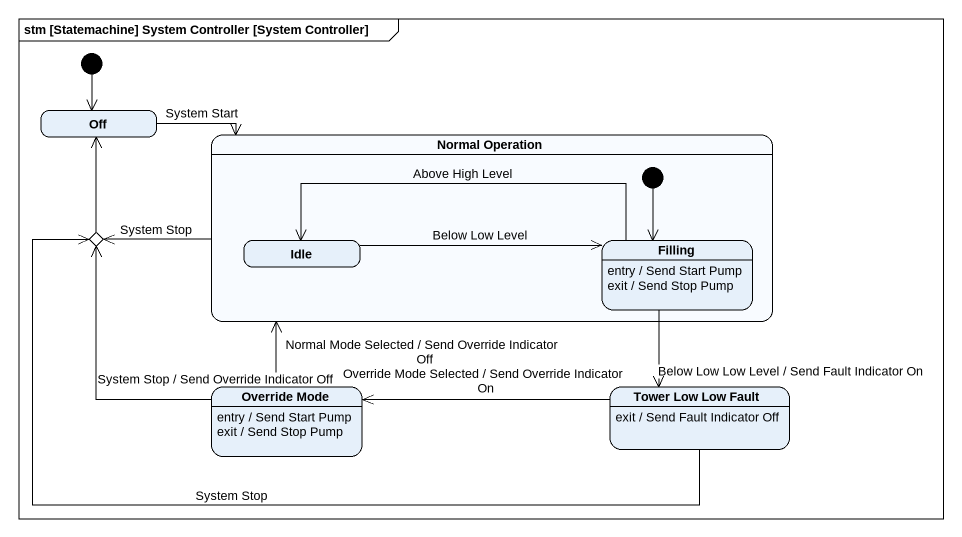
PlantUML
@startuml
mainframe stm [Statemachine] System Controller [System Controller]
hide empty description
state Off
state "Normal Operation" as Normal_Operation {
  state Idle
  state Filling
  Filling : entry / Send Start Pump
  Filling : exit / Send Stop Pump
  [*] --> Filling
}
state choice1 <<choice>>
state "Override Mode" as Override_Mode
Override_Mode : entry / Send Start Pump
Override_Mode : exit / Send Stop Pump
state "Tower Low Low Fault" as Tower_Low_Low_Fault
Tower_Low_Low_Fault : exit / Send Fault Indicator Off
[*] --> Off
Off -right-> Normal_Operation : System Start
Normal_Operation -left-> choice1 : System Stop
choice1 -up-> Off
Idle -right-> Filling : Below Low Level
Filling -left-> Idle : Above High Level
Filling --> Tower_Low_Low_Fault : Below Low Low Level / Send Fault Indicator On
Override_Mode -up-> Normal_Operation : Normal Mode Selected / Send Override Indicator Off
Override_Mode -up-> choice1 : System Stop / Send Override Indicator Off
Tower_Low_Low_Fault -left-> choice1 : System Stop
Tower_Low_Low_Fault -left-> Override_Mode : Override Mode Selected / Send Override Indicator On
@enduml
